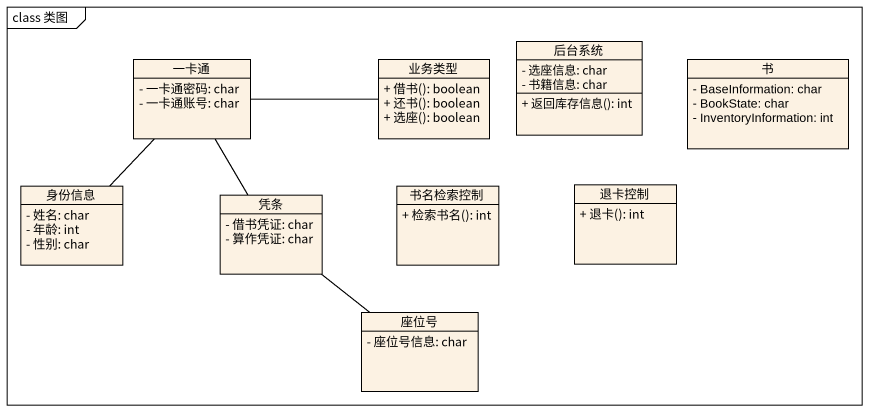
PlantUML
@startuml
mainframe class 类图
hide circle
hide empty members
skinparam classAttributeIconSize 0
class 一卡通 {
  - 一卡通密码: char
  - 一卡通账号: char
}
class 业务类型 {
  + 借书(): boolean
  + 还书(): boolean
  + 选座(): boolean
}
class 后台系统 {
  - 选座信息: char
  - 书籍信息: char
  + 返回库存信息(): int
}
class 书 {
  - BaseInformation: char
  - BookState: char
  - InventoryInformation: int
}
class 退卡控制 {
  + 退卡(): int
}
class 身份信息 {
  - 姓名: char
  - 年龄: int
  - 性别: char
}
class 凭条 {
  - 借书凭证: char
  - 算作凭证: char
}
class 书名检索控制 {
  + 检索书名(): int
}
class 座位号 {
  - 座位号信息: char
}
业务类型 -left- 一卡通
身份信息 -up- 一卡通
凭条 -up- 一卡通
座位号 -up- 凭条
@enduml
